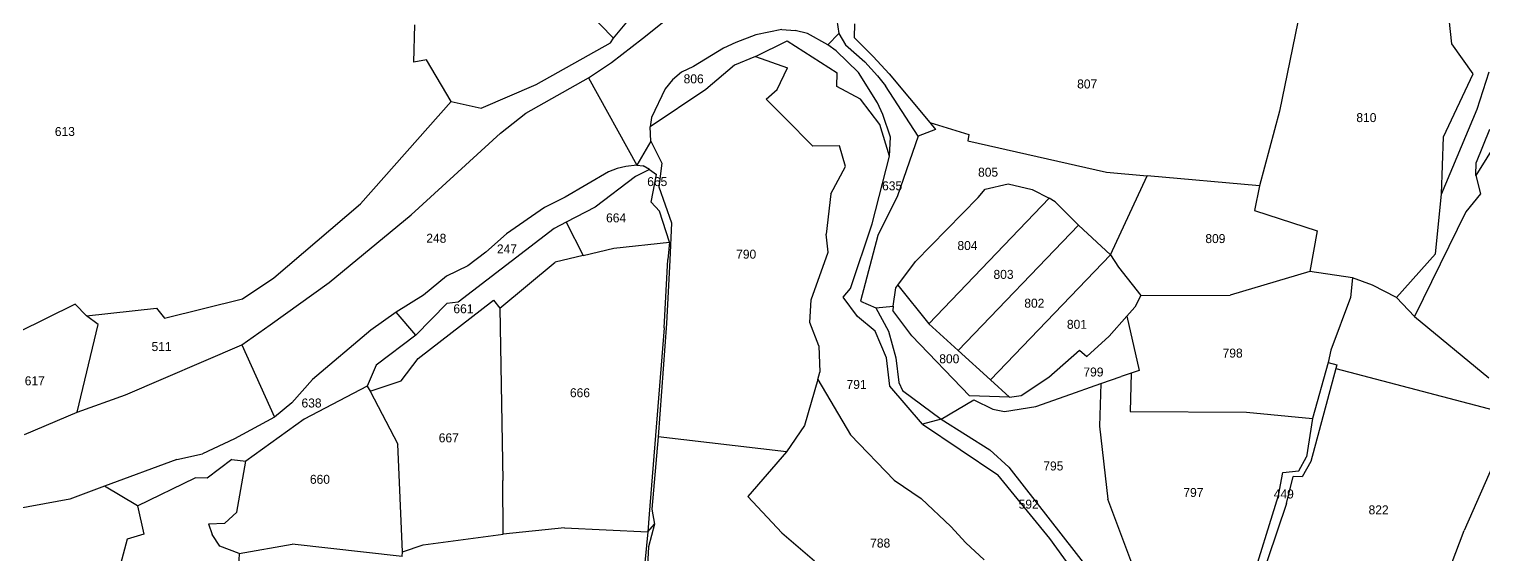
# Model space of a CAD drawing. Header units: metres. Extents: x 215851 to 218449, y 2702083 to 2704249.
# Drawn here: x 216190.5 to 216595.1, y 2703821.1 to 2703967.3 of the extents above; entities that cross this region are included whole.
import ezdxf
from ezdxf.enums import TextEntityAlignment as Align

# ---------------------------------------------------------------- set-up
doc = ezdxf.new("R2010")
doc.units = ezdxf.units.M

msp = doc.modelspace()

# ---------------------------------------------------------------- linework, layer by layer
at = {"layer": 'LIN'}
for p, q in [((216313.55, 2704005.35), (216352.98, 2703964.78)), ((216361.1, 2703964.71), (216380.31, 2703980.1)), ((216545.38, 2703979.27), (216538.23, 2703944.52)), ((216586.22, 2703963.21), (216584.79, 2703976.24)), ((216352.98, 2703964.78), (216359, 2703972.06)), ((216297.5, 2703958.09), (216297.78, 2703968.54)), ((216415.1, 2703969.76), (216415.66, 2703966.09)), ((216420.05, 2703968.74), (216419.95, 2703964.99)), ((216331.45, 2703951.91), (216352.17, 2703963.53)), ((216352.17, 2703963.53), (216352.98, 2703964.78)), ((216352.48, 2703957.99), (216361.1, 2703964.71)), ((216387.02, 2703963.58), (216383.59, 2703961.99)), ((216392.62, 2703965.67), (216387.02, 2703963.58)), ((216392.48, 2703959.72), (216401.32, 2703964.08)), ((216399.82, 2703967.16), (216392.62, 2703965.67)), ((216399.82, 2703967.16), (216403.52, 2703966.92)), ((216401.32, 2703964.08), (216415.25, 2703955.13)), ((216407.01, 2703966.09), (216403.52, 2703966.92)), ((216412.62, 2703962.97), (216407.01, 2703966.09)), ((216415.66, 2703966.09), (216412.62, 2703962.97)), ((216415.66, 2703966.09), (216417.55, 2703962.94)), ((216419.95, 2703964.99), (216425.23, 2703959.71)), ((216383.59, 2703961.99), (216375.21, 2703956.94)), ((216392.48, 2703959.72), (216386.7, 2703957.25)), ((216392.48, 2703959.72), (216401.36, 2703956.58)), ((216414.96, 2703961.27), (216412.62, 2703962.97)), ((216421.11, 2703955.23), (216414.96, 2703961.27)), ((216417.55, 2703962.94), (216422.89, 2703958.17)), ((216425.23, 2703959.71), (216429.71, 2703954.89)), ((216592.09, 2703954.9), (216586.22, 2703963.21)), ((216300.97, 2703958.8), (216297.5, 2703958.09)), ((216307.85, 2703947.13), (216300.97, 2703958.8)), ((216346.04, 2703953.74), (216352.48, 2703957.99)), ((216371.95, 2703955.29), (216369.46, 2703953.24)), ((216375.21, 2703956.94), (216371.95, 2703955.29)), ((216386.7, 2703957.25), (216378.67, 2703950.48)), ((216398.52, 2703950.49), (216401.36, 2703956.58)), ((216426.4, 2703946.77), (216421.11, 2703955.23)), ((216422.89, 2703958.17), (216426.48, 2703954.27)), ((216593.23, 2703945.05), (216596.6, 2703955.46)), ((216316.23, 2703945.3), (216331.45, 2703951.91)), ((216328.59, 2703943.89), (216346.04, 2703953.74)), ((216346.04, 2703953.74), (216359.54, 2703929.45)), ((216369.46, 2703953.24), (216367.4, 2703950.69)), ((216415.12, 2703951.34), (216415.25, 2703955.13)), ((216421.73, 2703947.8), (216415.12, 2703951.34)), ((216426.48, 2703954.27), (216428.68, 2703951.5)), ((216437.79, 2703937.5), (216428.68, 2703951.5)), ((216429.71, 2703954.89), (216441.02, 2703941.31)), ((216583.89, 2703937.31), (216592.09, 2703954.9)), ((216282.64, 2703918.69), (216307.85, 2703947.13)), ((216307.85, 2703947.13), (216316.23, 2703945.3)), ((216378.67, 2703950.48), (216363.18, 2703940.11)), ((216367.4, 2703950.69), (216363.56, 2703942.76)), ((216395.49, 2703947.82), (216398.52, 2703950.49)), ((216400.72, 2703942.55), (216395.49, 2703947.82)), ((216427.08, 2703940.73), (216421.73, 2703947.8)), ((216321.6, 2703938.33), (216328.59, 2703943.89)), ((216427.96, 2703943.6), (216426.4, 2703946.77)), ((216430.01, 2703937.26), (216427.96, 2703943.6)), ((216538.23, 2703944.52), (216532.71, 2703923.76)), ((216583.29, 2703921.42), (216593.23, 2703945.05)), ((216363.56, 2703942.76), (216363.18, 2703940.11)), ((216363.43, 2703936.1), (216363.18, 2703940.11)), ((216400.72, 2703942.55), (216408.44, 2703934.78)), ((216429.75, 2703932.01), (216427.08, 2703940.73)), ((216442.57, 2703939.38), (216437.79, 2703937.5)), ((216441.02, 2703941.31), (216451.84, 2703938.02)), ((216441.02, 2703941.31), (216442.57, 2703939.38)), ((216602.55, 2703942.04), (216592.85, 2703926.61)), ((216596.7, 2703939.4), (216592.99, 2703930.21)), ((216296.69, 2703915.65), (216321.6, 2703938.33)), ((216363.43, 2703936.1), (216359.54, 2703929.45)), ((216363.43, 2703936.1), (216366.42, 2703930)), ((216429.75, 2703932.01), (216430.01, 2703937.26)), ((216437.79, 2703937.5), (216432.01, 2703920.95)), ((216451.84, 2703938.02), (216451.53, 2703936.21)), ((216451.53, 2703936.21), (216490.12, 2703927.48)), ((216583.29, 2703921.42), (216583.89, 2703937.31)), ((216415.86, 2703934.81), (216408.44, 2703934.78)), ((216417.5, 2703929.13), (216415.86, 2703934.81)), ((216424.91, 2703913.12), (216429.75, 2703932.01)), ((216351.62, 2703927.61), (216339.56, 2703920.55)), ((216354.02, 2703928.53), (216351.62, 2703927.61)), ((216356.46, 2703929.13), (216354.02, 2703928.53)), ((216359.54, 2703929.45), (216356.46, 2703929.13)), ((216363.04, 2703928.29), (216359.16, 2703926.35)), ((216359.54, 2703929.45), (216361.29, 2703929.27)), ((216363.04, 2703928.29), (216361.29, 2703929.27)), ((216363.04, 2703928.29), (216364.98, 2703926.83)), ((216366.42, 2703930), (216365.59, 2703923.43)), ((216413.45, 2703921.49), (216417.5, 2703929.13)), ((216490.12, 2703927.48), (216501.45, 2703926.49)), ((216592.85, 2703926.61), (216592.99, 2703930.21)), ((216359.16, 2703926.35), (216347.89, 2703917.74)), ((216363.46, 2703919.14), (216364.98, 2703926.83)), ((216365.59, 2703923.43), (216369.11, 2703913.41)), ((216456.35, 2703922.8), (216462.79, 2703924.27)), ((216462.79, 2703924.27), (216469.44, 2703922.73)), ((216491.22, 2703904.5), (216501.45, 2703926.49)), ((216532.71, 2703923.76), (216501.45, 2703926.49)), ((216532.71, 2703923.76), (216531.31, 2703916.86)), ((216592.85, 2703926.61), (216594.13, 2703921.5)), ((216339.56, 2703920.55), (216333.85, 2703917.68)), ((216365.81, 2703916.68), (216363.46, 2703919.14)), ((216413.45, 2703921.49), (216412.19, 2703910.25)), ((216432.01, 2703920.95), (216426.53, 2703909.93)), ((216454.39, 2703920.44), (216437.04, 2703902.68)), ((216440.67, 2703885.34), (216474.15, 2703920.3)), ((216454.39, 2703920.44), (216456.35, 2703922.8)), ((216469.44, 2703922.73), (216474.15, 2703920.3)), ((216475.83, 2703919.29), (216474.15, 2703920.3)), ((216475.83, 2703919.29), (216482.32, 2703912.77)), ((216581.61, 2703904.82), (216583.29, 2703921.42)), ((216594.13, 2703921.5), (216590.07, 2703916.5)), ((216258.53, 2703898.11), (216282.64, 2703918.69)), ((216273.93, 2703896.82), (216296.69, 2703915.65)), ((216333.85, 2703917.68), (216323.2, 2703910.36)), ((216347.89, 2703917.74), (216339.82, 2703913.6)), ((216368.55, 2703908.08), (216365.81, 2703916.68)), ((216531.31, 2703916.86), (216548.71, 2703911.23)), ((216590.07, 2703916.5), (216575.77, 2703887.37)), ((216336.47, 2703911.88), (216309.78, 2703891.33)), ((216339.82, 2703913.6), (216336.47, 2703911.88)), ((216339.82, 2703913.6), (216344.61, 2703904.36)), ((216369.11, 2703913.41), (216368.63, 2703903.05)), ((216418.97, 2703895.21), (216424.91, 2703913.12)), ((216482.32, 2703912.77), (216448.9, 2703877.88)), ((216482.32, 2703912.77), (216491.22, 2703904.5)), ((216548.71, 2703911.23), (216546.66, 2703899.87)), ((216323.2, 2703910.36), (216317.52, 2703905.26)), ((216353.09, 2703906.42), (216368.55, 2703908.08)), ((216368.55, 2703908.08), (216368.11, 2703903.19)), ((216412.73, 2703905.23), (216412.19, 2703910.25)), ((216426.53, 2703909.93), (216421.73, 2703891.61)), ((216317.52, 2703905.26), (216312.52, 2703901.49)), ((216344.61, 2703904.36), (216336.82, 2703902.48)), ((216344.61, 2703904.36), (216353.09, 2703906.42)), ((216367.06, 2703884.2), (216368.11, 2703903.19)), ((216368.63, 2703903.05), (216367.77, 2703885.43)), ((216407.94, 2703891.98), (216412.73, 2703905.23)), ((216432.08, 2703896.13), (216437.04, 2703902.68)), ((216491.22, 2703904.5), (216457.91, 2703869.72)), ((216491.22, 2703904.5), (216493.48, 2703901.06)), ((216570.82, 2703892.62), (216581.61, 2703904.82)), ((216306.54, 2703898.6), (216300.11, 2703893.32)), ((216312.52, 2703901.49), (216306.54, 2703898.6)), ((216321.42, 2703889.65), (216336.82, 2703902.48)), ((216493.48, 2703901.06), (216499.65, 2703893.18)), ((216546.66, 2703899.87), (216524.56, 2703893.29)), ((216558.55, 2703898.17), (216546.66, 2703899.87)), ((216249.83, 2703892.33), (216258.53, 2703898.11)), ((216257.53, 2703885.09), (216273.93, 2703896.82)), ((216416.88, 2703892.79), (216418.97, 2703895.21)), ((216430.8, 2703890.28), (216431.49, 2703895.35)), ((216431.49, 2703895.35), (216432.08, 2703896.13)), ((216432.08, 2703896.13), (216440.67, 2703885.34)), ((216558.55, 2703898.17), (216557.98, 2703892.63)), ((216564.11, 2703896.08), (216558.55, 2703898.17)), ((216570.82, 2703892.62), (216564.11, 2703896.08)), ((216203.28, 2703890.82), (216187.34, 2703882.89)), ((216203.28, 2703890.82), (216206.39, 2703887.54)), ((216228.08, 2703886.92), (216249.83, 2703892.33)), ((216300.11, 2703893.32), (216292.55, 2703888.56)), ((216306.62, 2703890.97), (216297.99, 2703882.16)), ((216298.63, 2703875.69), (216319.66, 2703891.94)), ((216309.78, 2703891.33), (216306.62, 2703890.97)), ((216319.66, 2703891.94), (216321.42, 2703889.65)), ((216407.61, 2703885.72), (216407.94, 2703891.98)), ((216420.88, 2703887.41), (216416.88, 2703892.79)), ((216421.73, 2703891.61), (216423.83, 2703890.69)), ((216423.83, 2703890.69), (216425.96, 2703889.75)), ((216499.65, 2703893.18), (216498, 2703889.99)), ((216499.65, 2703893.18), (216524.56, 2703893.29)), ((216557.98, 2703892.63), (216552.53, 2703878.05)), ((216575.77, 2703887.37), (216570.82, 2703892.62)), ((216206.39, 2703887.54), (216225.92, 2703889.66)), ((216209.7, 2703885.17), (216206.39, 2703887.54)), ((216225.92, 2703889.66), (216228.08, 2703886.92)), ((216292.55, 2703888.56), (216285.51, 2703883.6)), ((216297.99, 2703882.16), (216292.55, 2703888.56)), ((216321.42, 2703889.65), (216322.19, 2703841.73)), ((216425.77, 2703883.32), (216420.88, 2703887.41)), ((216425.96, 2703889.75), (216430.8, 2703890.28)), ((216425.96, 2703889.75), (216429.49, 2703883.26)), ((216430.8, 2703890.28), (216430.68, 2703889)), ((216436.02, 2703882.04), (216430.68, 2703889)), ((216495.83, 2703887.48), (216490.88, 2703881.88)), ((216498, 2703889.99), (216495.83, 2703887.48)), ((216495.83, 2703887.48), (216499.22, 2703872.32)), ((216575.77, 2703887.37), (216596.5, 2703870.31)), ((216203.84, 2703860.74), (216209.7, 2703885.17)), ((216249.62, 2703879.48), (216257.53, 2703885.09)), ((216285.51, 2703883.6), (216269.32, 2703869.86)), ((216367.06, 2703884.2), (216362.94, 2703832.41)), ((216367.77, 2703885.43), (216365.44, 2703853.94)), ((216410.12, 2703879.19), (216407.61, 2703885.72)), ((216428.93, 2703875.85), (216425.77, 2703883.32)), ((216429.49, 2703883.26), (216431.51, 2703875.92)), ((216448.9, 2703877.88), (216440.67, 2703885.34)), ((216217.23, 2703865.63), (216249.62, 2703879.48)), ((216249.62, 2703879.48), (216258.67, 2703859.35)), ((216297.99, 2703882.16), (216287.03, 2703873.88)), ((216410.12, 2703879.19), (216410.43, 2703871.86)), ((216452.02, 2703865.31), (216436.02, 2703882.04)), ((216484.65, 2703876.27), (216490.88, 2703881.88)), ((216293.93, 2703869.51), (216298.63, 2703875.69)), ((216429.87, 2703867.97), (216428.93, 2703875.85)), ((216431.51, 2703875.92), (216432.41, 2703869.03)), ((216448.9, 2703877.88), (216457.91, 2703869.72)), ((216474.12, 2703870.5), (216482.63, 2703878.03)), ((216482.63, 2703878.03), (216484.65, 2703876.27)), ((216551.78, 2703874.56), (216547.46, 2703859.04)), ((216552.53, 2703878.05), (216551.78, 2703874.56)), ((216551.78, 2703874.56), (216554.22, 2703873.91)), ((216287.03, 2703873.88), (216284.53, 2703868.04)), ((216409.8, 2703869.87), (216410.43, 2703871.86)), ((216466.42, 2703865.44), (216474.12, 2703870.5)), ((216488.58, 2703868.77), (216494.24, 2703870.66)), ((216497.01, 2703871.59), (216494.24, 2703870.66)), ((216497.01, 2703871.59), (216496.75, 2703860.92)), ((216499.22, 2703872.32), (216497.01, 2703871.59)), ((216553.94, 2703872.9), (216546.97, 2703847.06)), ((216554.22, 2703873.91), (216553.94, 2703872.9)), ((216553.94, 2703872.9), (216603.67, 2703859.82)), ((216269.32, 2703869.86), (216263.5, 2703863.4)), ((216284.53, 2703868.04), (216266.96, 2703858.85)), ((216284.53, 2703868.04), (216285.3, 2703866.57)), ((216285.3, 2703866.57), (216293.93, 2703869.51)), ((216285.3, 2703866.57), (216292.97, 2703851.9)), ((216409.8, 2703869.87), (216406.12, 2703857.02)), ((216409.8, 2703869.87), (216418.96, 2703854.46)), ((216438.92, 2703857.46), (216429.87, 2703867.97)), ((216432.41, 2703869.03), (216433.39, 2703866.83)), ((216433.39, 2703866.83), (216444.15, 2703858.81)), ((216457.91, 2703869.72), (216463.17, 2703864.96)), ((216478.65, 2703865.22), (216488.58, 2703868.77)), ((216488.58, 2703868.77), (216488.17, 2703856.88)), ((216203.84, 2703860.74), (216217.23, 2703865.63)), ((216263.5, 2703863.4), (216258.67, 2703859.35)), ((216444.15, 2703858.81), (216453.27, 2703864.17)), ((216463.17, 2703864.96), (216452.02, 2703865.31)), ((216453.27, 2703864.17), (216458.48, 2703861.6)), ((216461.75, 2703861), (216470.44, 2703862.38)), ((216463.17, 2703864.96), (216466.42, 2703865.44)), ((216470.44, 2703862.38), (216478.65, 2703865.22)), ((216189.14, 2703854.52), (216203.84, 2703860.74)), ((216258.67, 2703859.35), (216247.54, 2703853.33)), ((216266.96, 2703858.85), (216250.71, 2703847.1)), ((216444.15, 2703858.81), (216438.92, 2703857.46)), ((216444.15, 2703858.81), (216457.7, 2703850.26)), ((216458.48, 2703861.6), (216461.75, 2703861)), ((216496.75, 2703860.92), (216529.07, 2703860.79)), ((216529.07, 2703860.79), (216547.46, 2703859.04)), ((216547.46, 2703859.04), (216545.76, 2703848.35)), ((216603.67, 2703859.82), (216589.59, 2703827.85)), ((216406.12, 2703857.02), (216401.14, 2703849.7)), ((216418.96, 2703854.46), (216431.05, 2703841.85)), ((216438.92, 2703857.46), (216459.92, 2703843.32)), ((216488.17, 2703856.88), (216490.5, 2703836.54)), ((216247.54, 2703853.33), (216238.7, 2703849.18)), ((216294.28, 2703821.93), (216292.97, 2703851.9)), ((216365.44, 2703853.94), (216363.69, 2703833.78)), ((216401.14, 2703849.7), (216365.44, 2703853.94)), ((216457.7, 2703850.26), (216462.93, 2703845.44)), ((216231.55, 2703847.58), (216211.45, 2703840.21)), ((216231.55, 2703847.58), (216238.7, 2703849.18)), ((216246.84, 2703847.6), (216239.96, 2703842.44)), ((216246.84, 2703847.6), (216250.71, 2703847.1)), ((216248.24, 2703832.98), (216250.71, 2703847.1)), ((216401.14, 2703849.7), (216390.37, 2703837.31)), ((216543.62, 2703844.41), (216545.76, 2703848.35)), ((216546.97, 2703847.06), (216544.52, 2703842.79)), ((216220.59, 2703834.69), (216236.61, 2703842.52)), ((216239.96, 2703842.44), (216236.61, 2703842.52)), ((216474.34, 2703825.67), (216459.92, 2703843.32)), ((216462.93, 2703845.44), (216488.98, 2703812.16)), ((216537.97, 2703837.56), (216539.2, 2703844)), ((216539.2, 2703844), (216543.62, 2703844.41)), ((216540.16, 2703835.37), (216542.02, 2703842.88)), ((216544.52, 2703842.79), (216542.02, 2703842.88)), ((216211.45, 2703840.21), (216201.81, 2703836.61)), ((216220.59, 2703834.69), (216211.45, 2703840.21)), ((216322.36, 2703826.84), (216322.19, 2703841.73)), ((216431.05, 2703841.85), (216438.58, 2703836.72)), ((216201.81, 2703836.61), (216183.16, 2703833.13)), ((216220.59, 2703834.69), (216222.36, 2703826.84)), ((216390.37, 2703837.31), (216399.87, 2703827.24)), ((216438.58, 2703836.72), (216446.79, 2703828.94)), ((216497.7, 2703817.31), (216490.5, 2703836.54)), ((216529.7, 2703811), (216537.97, 2703837.56)), ((216540.16, 2703835.37), (216532.45, 2703812.33)), ((216240.35, 2703829.73), (216244.93, 2703829.91)), ((216244.93, 2703829.91), (216248.24, 2703832.98)), ((216362.94, 2703832.41), (216362.55, 2703827.53)), ((216363.69, 2703833.78), (216364.44, 2703829.58)), ((216222.36, 2703826.84), (216217.75, 2703825.45)), ((216240.35, 2703829.73), (216241.37, 2703826.76)), ((216243.46, 2703823.49), (216241.37, 2703826.76)), ((216300.06, 2703823.85), (216322.36, 2703826.84)), ((216339.34, 2703828.59), (216322.36, 2703826.84)), ((216339.34, 2703828.59), (216362.55, 2703827.53)), ((216362.55, 2703827.53), (216361.33, 2703815.12)), ((216362.55, 2703827.53), (216364.44, 2703829.58)), ((216364.44, 2703829.58), (216362.75, 2703823.29)), ((216399.87, 2703827.24), (216408.92, 2703819.39)), ((216446.79, 2703828.94), (216450.98, 2703824.44)), ((216571.03, 2703779.08), (216589.59, 2703827.85)), ((216217.75, 2703825.45), (216215.86, 2703818.5)), ((216248.89, 2703821.51), (216243.46, 2703823.49)), ((216248.89, 2703821.51), (216263.65, 2703824.1)), ((216294.26, 2703820.65), (216263.65, 2703824.1)), ((216294.26, 2703820.65), (216294.28, 2703821.93)), ((216294.28, 2703821.93), (216300.06, 2703823.85)), ((216362.75, 2703823.29), (216362.23, 2703814.85)), ((216450.98, 2703824.44), (216456.06, 2703819.74)), ((216485.96, 2703809.65), (216474.34, 2703825.67)), ((216248.89, 2703821.51), (216247.7, 2703800.05))]:
    msp.add_line(p, q, dxfattribs=at)

# ---------------------------------------------------------------- texts
at = {"layer": 'PAR'}
for s, p in [('806', (216375.3, 2703953.47)), ('807', (216484.76, 2703952.05)), ('810', (216562.42, 2703942.7)), ('613', (216200.4, 2703938.83)), ('805', (216457.2, 2703927.51)), ('665', (216365.17, 2703924.9)), ('635', (216430.5, 2703923.72)), ('664', (216353.73, 2703914.81)), ('248', (216303.72, 2703909.14)), ('247', (216323.36, 2703906.18)), ('804', (216451.46, 2703907.11)), ('809', (216520.42, 2703909.05)), ('790', (216389.91, 2703904.71)), ('803', (216461.49, 2703899.09)), ('661', (216311.26, 2703889.53)), ('802', (216470.06, 2703891.08)), ('801', (216481.91, 2703885.2)), ('511', (216227.3, 2703879)), ('798', (216525.22, 2703877.2)), ('800', (216446.41, 2703875.62)), ('617', (216192.03, 2703869.49)), ('799', (216486.5, 2703871.94)), ('666', (216343.68, 2703866.18)), ('791', (216420.62, 2703868.48)), ('638', (216269.01, 2703863.32)), ('667', (216307.19, 2703853.63)), ('795', (216475.35, 2703845.81)), ('660', (216271.35, 2703842.1)), ('797', (216514.31, 2703838.43)), ('449', (216539.44, 2703838.02)), ('592', (216468.48, 2703835.19)), ('822', (216565.82, 2703833.6)), ('788', (216427.19, 2703824.37))]:
    msp.add_text(s, height=2.5, dxfattribs=at).set_placement(p, align=Align.MIDDLE)

doc.saveas('drawing.dxf')
